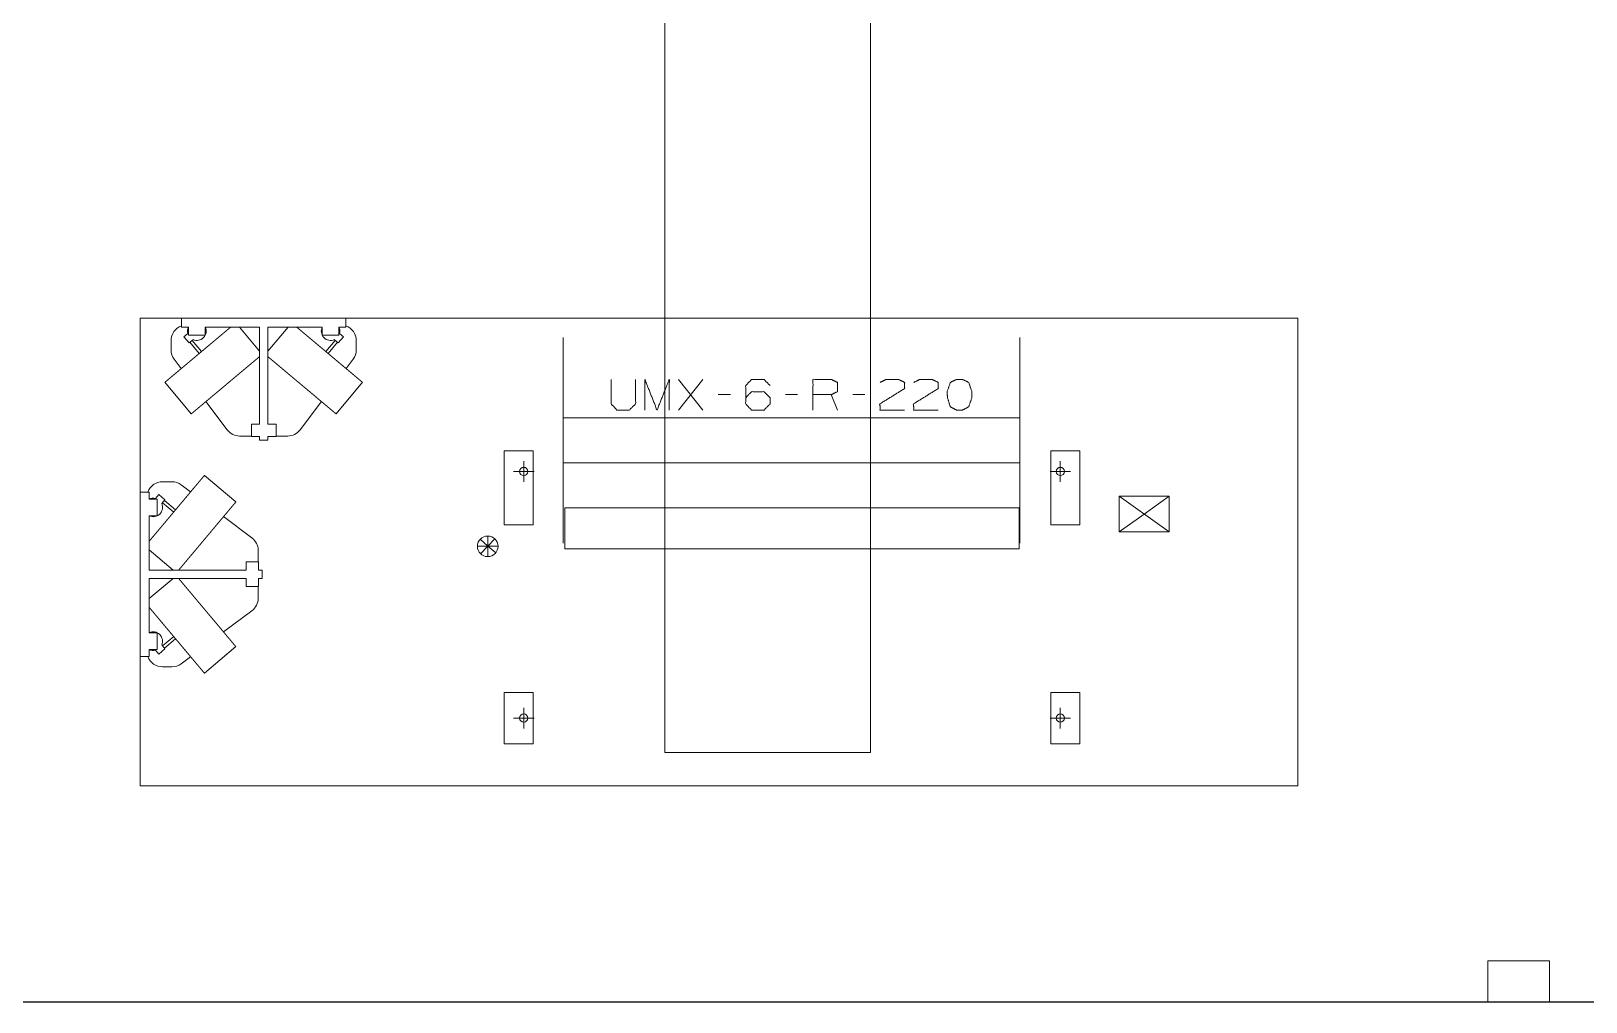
# Model space of a CAD drawing. Header units: millimetres. Extents: x 3056 to 110866, y 16649 to 58349.
# Drawn here: x 31676 to 39233, y 16649 to 21369 of the extents above; entities that cross this region are included whole.
import ezdxf

# ---------------------------------------------------------------- set-up
doc = ezdxf.new("R2010")
doc.units = ezdxf.units.MM
doc.layers.add('1', color=7, linetype='Continuous', true_color=0xffffff)

msp = doc.modelspace()

# ---------------------------------------------------------------- linework, layer by layer
at = {"layer": '1', "color": 143, "linetype": 'Continuous', "lineweight": 13}
for p, q in [((35756.5, 17862.6), (35756.5, 54613.3)), ((34756.5, 52663.3), (34756.5, 17862.6)), ((110866.5, 16649.3), (3056.5, 16649.3))]:
    msp.add_line(p, q, dxfattribs=at)
at = {"layer": '1', "color": 80, "linetype": 'Continuous', "lineweight": 13}
for p, q in [((32206.5, 17699.3), (32206.5, 19973.3)), ((32206.5, 17699.3), (32206.5, 19973.3)), ((32206.5, 19973.3), (37833.5, 19973.3)), ((32206.5, 19973.3), (37833.5, 19973.3)), ((32406.5, 19973.3), (32406.5, 19930.3)), ((33206.5, 19973.3), (33206.5, 19930.3)), ((37833.5, 19973.3), (37833.5, 17699.3)), ((37833.5, 19973.3), (37833.5, 17699.3)), ((32406.5, 19930.3), (32441.5, 19930.3)), ((32437.6, 19899.1), (32418.9, 19883.4)), ((32444.1, 19853.3), (32418.9, 19883.4)), ((32441.5, 19930.3), (32441.5, 19890.3)), ((32521.5, 19890.3), (32441.5, 19890.3)), ((32521.5, 19930.3), (32786.5, 19930.3)), ((32521.5, 19930.3), (32521.5, 19890.3)), ((32786.5, 19813.2), (32688.2, 19930.3)), ((32786.5, 19930.3), (32786.5, 19458.3)), ((32826.5, 19930.3), (32826.5, 19458.3)), ((32924.7, 19930.3), (32826.5, 19813.2)), ((32826.5, 19930.3), (33091.5, 19930.3)), ((33091.5, 19930.3), (33091.5, 19890.3)), ((33171.5, 19890.3), (33091.5, 19890.3)), ((33168.8, 19853.3), (33194.1, 19883.4)), ((33171.5, 19930.3), (33171.5, 19890.3)), ((33171.5, 19930.3), (33206.5, 19930.3)), ((33175.3, 19899.1), (33194.1, 19883.4)), ((32356.5, 19819.3), (32356.5, 19865.3)), ((32462.9, 19869), (32444.1, 19853.3)), ((32447.6, 19856.2), (32493.2, 19801.8)), ((32503.9, 19810.8), (32458.3, 19865.2)), ((33154.7, 19865.2), (33109, 19810.8)), ((33119.7, 19801.8), (33165.4, 19856.2)), ((33150.1, 19869), (33168.8, 19853.3)), ((33256.5, 19865.3), (33256.5, 19819.3)), ((32371.5, 19774.3), (32405.8, 19728.5)), ((33207.1, 19728.5), (33241.5, 19774.3)), ((32326.2, 19661.7), (32454.8, 19508.5)), ((33158.2, 19508.5), (33286.7, 19661.7)), ((34822.6, 19527), (34941.3, 19675.4)), ((34941.3, 19527), (34822.6, 19675.4)), ((35075.1, 19602), (35015.7, 19602)), ((35401.9, 19602), (35342.6, 19602)), ((35595.1, 19527), (35565.4, 19602)), ((35728.8, 19602), (35669.4, 19602)), ((32526, 19568.3), (32629.5, 19430.3)), ((32983.5, 19430.3), (33086.9, 19568.3)), ((32746.5, 19458.3), (32746.5, 19398.3)), ((32786.5, 19458.3), (32746.5, 19458.3)), ((32826.5, 19458.3), (32866.5, 19458.3)), ((32866.5, 19458.3), (32866.5, 19398.3)), ((36481.5, 19489.5), (34261.5, 19489.5)), ((32746.5, 19400.3), (32689.5, 19400.3)), ((32786.5, 19398.3), (32746.5, 19398.3)), ((32786.5, 19398.3), (32786.5, 19380.3)), ((32826.5, 19380.3), (32786.5, 19380.3)), ((32826.5, 19398.3), (32866.5, 19398.3)), ((32826.5, 19398.3), (32826.5, 19380.3)), ((32826.7, 19395.6), (32826.5, 19395.6)), ((32826.7, 19395.6), (32826.7, 19398.3)), ((32923.5, 19400.3), (32866.5, 19400.3)), ((33976, 19328.3), (33976, 18968.3)), ((34116, 19328.3), (33976, 19328.3)), ((34070.5, 19278.3), (34070.5, 19178.3)), ((34116, 18968.3), (34116, 19328.3)), ((36773, 19328.3), (36633, 19328.3)), ((36633, 19328.3), (36633, 18968.3)), ((36678.5, 19278.3), (36678.5, 19178.3)), ((36773, 18968.3), (36773, 19328.3)), ((32671.3, 19080), (32518.1, 19208.6)), ((34020.5, 19228.3), (34120.5, 19228.3)), ((34261.5, 19270.4), (36481.5, 19270.4)), ((36628.5, 19228.3), (36728.5, 19228.3)), ((32206.5, 19128.3), (32249.5, 19128.3)), ((32249.5, 19093.3), (32249.5, 19128.3)), ((32314.5, 19178.3), (32360.5, 19178.3)), ((32451.3, 19128.9), (32405.5, 19163.3)), ((32249.5, 19093.3), (32289.5, 19093.3)), ((32280.6, 19097.2), (32296.4, 19115.9)), ((32289.5, 19093.3), (32289.5, 19013.3)), ((32326.5, 19090.7), (32296.4, 19115.9)), ((32310.7, 19071.9), (32326.5, 19090.7)), ((32314.6, 19076.5), (32369, 19030.8)), ((32378, 19041.6), (32323.6, 19087.2)), ((34270.5, 19051.3), (36478.5, 19051.3)), ((34270.5, 18851.3), (34270.5, 19051.3)), ((36478.5, 19051.3), (36478.5, 18851.3)), ((36964.5, 18934.3), (36964.5, 19108.3)), ((37208.5, 18934.3), (36964.5, 19108.3)), ((36964.5, 19108.3), (37208.5, 19108.3)), ((37208.5, 19108.3), (37086.5, 19021.3)), ((37208.5, 19108.3), (37208.5, 18934.3)), ((32249.5, 19013.3), (32289.5, 19013.3)), ((32249.5, 18748.3), (32249.5, 19013.3)), ((32749.5, 18905.3), (32611.5, 19008.8)), ((36964.5, 18934.3), (37086.5, 19021.3)), ((33895.5, 18864.3), (33859.1, 18898.6)), ((33895.5, 18864.3), (33895.5, 18914.3)), ((33895.5, 18864.3), (33929.8, 18900.7)), ((33976, 18968.3), (34116, 18968.3)), ((36633, 18968.3), (36773, 18968.3)), ((37208.5, 18934.3), (36964.5, 18934.3)), ((32249.5, 18846.5), (32366.5, 18748.3)), ((32779.5, 18845.3), (32779.5, 18788.3)), ((33895.5, 18864.3), (33845.5, 18864.3)), ((33895.5, 18864.3), (33861.1, 18827.9)), ((33895.5, 18864.3), (33934.3, 18832.8)), ((33895.5, 18864.3), (33895.5, 18814.3)), ((33895.5, 18864.3), (33945.5, 18864.3)), ((36478.5, 18851.3), (34270.5, 18851.3)), ((32249.5, 18748.3), (32721.5, 18748.3)), ((32721.5, 18788.3), (32781.5, 18788.3)), ((32721.5, 18748.3), (32721.5, 18788.3)), ((32781.5, 18748.3), (32781.5, 18788.3)), ((32784.1, 18748.6), (32781.5, 18748.5)), ((32781.5, 18748.3), (32799.5, 18748.3)), ((32784.1, 18748.6), (32784.1, 18748.3)), ((32799.5, 18748.3), (32799.5, 18708.3)), ((32249.5, 18443.3), (32249.5, 18708.3)), ((32366.5, 18708.3), (32249.5, 18610.1)), ((32249.5, 18708.3), (32721.5, 18708.3)), ((32721.5, 18708.3), (32721.5, 18668.3)), ((32721.5, 18668.3), (32781.5, 18668.3)), ((32779.5, 18668.3), (32779.5, 18611.3)), ((32781.5, 18708.3), (32799.5, 18708.3)), ((32781.5, 18708.3), (32781.5, 18668.3)), ((32611.5, 18447.8), (32749.5, 18551.3)), ((32249.5, 18443.3), (32289.5, 18443.3)), ((32289.5, 18443.3), (32289.5, 18363.3)), ((32326.5, 18365.9), (32296.4, 18340.7)), ((32310.7, 18384.7), (32326.5, 18365.9)), ((32369, 18425.8), (32314.6, 18380.1)), ((32323.6, 18369.4), (32378, 18415)), ((32518.1, 18248), (32671.3, 18376.6)), ((32206.5, 18328.3), (32249.5, 18328.3)), ((32249.5, 18363.3), (32289.5, 18363.3)), ((32249.5, 18328.3), (32249.5, 18363.3)), ((32280.6, 18359.4), (32296.4, 18340.7)), ((32405.5, 18293.3), (32451.3, 18327.7)), ((32360.5, 18278.3), (32314.5, 18278.3)), ((33976, 18154.3), (33976, 17904.3)), ((34116, 18154.3), (33976, 18154.3)), ((34116, 17904.3), (34116, 18154.3)), ((36633, 18154.3), (36633, 17904.3)), ((36773, 18154.3), (36633, 18154.3)), ((36773, 17904.3), (36773, 18154.3)), ((34070.5, 18079.3), (34070.5, 17979.3)), ((36678.5, 18079.3), (36678.5, 17979.3)), ((34020.5, 18029.3), (34120.5, 18029.3)), ((36628.5, 18029.3), (36728.5, 18029.3)), ((33976, 17904.3), (34116, 17904.3)), ((36633, 17904.3), (36773, 17904.3)), ((37833.5, 17699.3), (32206.5, 17699.3)), ((37833.5, 17699.3), (32206.5, 17699.3))]:
    msp.add_line(p, q, dxfattribs=at)
at = {"layer": '1', "color": 9, "linetype": 'Continuous', "lineweight": 13}
for p, q in [((34756.5, 18649.3), (34756.5, 17862.6)), ((35756.5, 17862.6), (35756.5, 18649.3)), ((34756.5, 17862.6), (35756.5, 17862.6)), ((38756.5, 16849.3), (38756.5, 16649.3)), ((39056.5, 16849.3), (38756.5, 16849.3)), ((39056.5, 16649.3), (39056.5, 16849.3))]:
    msp.add_line(p, q, dxfattribs=at)
at = {"layer": '1', "color": 143, "linetype": 'Continuous', "lineweight": 25}
msp.add_line((3056.5, 16649.3), (110866.5, 16649.3), dxfattribs=at)
at = {"layer": '1', "color": 43, "linetype": 'Continuous', "lineweight": 13}
msp.add_line((110866.5, 16649.3), (3056.5, 16649.3), dxfattribs=at)
msp.add_line((110866.5, 16649.3), (3056.5, 16649.3), dxfattribs=at)
at = {"layer": '1', "color": 43, "linetype": 'Continuous', "lineweight": 25}
msp.add_line((3056.5, 16649.3), (110866.5, 16649.3), dxfattribs=at)
msp.add_line((3056.5, 16649.3), (110866.5, 16649.3), dxfattribs=at)
at = {"layer": '1', "color": 80, "linetype": 'Continuous', "lineweight": 13}
for centre, radius in [((34070.5, 19228.3), 20), ((36678.5, 19228.3), 20), ((33895.5, 18864.3), 50), ((34070.5, 18029.3), 20), ((36678.5, 18029.3), 20)]:
    msp.add_circle(centre, radius, dxfattribs=at)
for centre, radius, start, end in [((32431.5, 19865.3), 75, 109.47234, 180), ((32481.5, 19910.3), 45.2, 153.76834, 194.26216), ((32481.5, 19910.3), 45.2, 245.73784, 26.2321), ((33131.5, 19910.3), 45.2, 153.7679, 294.26216), ((33131.5, 19910.3), 45.2, 345.73784, 26.23166), ((33181.5, 19865.3), 75, 0, 70.52766), ((32431.5, 19819.3), 75, 180, 216.8699), ((33181.5, 19819.3), 75, 323.1301, 0), ((32689.5, 19475.3), 75, 216.8699, 270), ((32923.5, 19475.3), 75, 270, 323.1301), ((32314.5, 19103.3), 75, 90, 160.52766), ((32360.5, 19103.3), 75, 53.1301, 90), ((32269.5, 19053.3), 45.2, 75.73784, 116.23166), ((32269.5, 19053.3), 45.2, 243.7679, 24.26216), ((32704.5, 18845.3), 75, 0, 53.1301), ((32704.5, 18611.3), 75, 306.8699, 360), ((32269.5, 18403.3), 45.2, 335.73784, 116.2321), ((32314.5, 18353.3), 75, 199.47234, 270), ((32269.5, 18403.3), 45.2, 243.76834, 284.26216), ((32360.5, 18353.3), 75, 270, 306.8699)]:
    msp.add_arc(centre, radius, start, end, dxfattribs=at)
for points, knots in [([(32646.3, 19930.3), (32644.9, 19929.1), (32642.1, 19926.8), (32639.2, 19924.3), (32636.1, 19921.7), (32632.9, 19919), (32631.3, 19917.7), (32627.9, 19914.8), (32624.4, 19911.9), (32622.6, 19910.4), (32618.9, 19907.3), (32617, 19905.7), (32613.2, 19902.5), (32609.2, 19899.2), (32605.2, 19895.8), (32601.1, 19892.3), (32596.8, 19888.8), (32592.5, 19885.1), (32588.1, 19881.4), (32585.8, 19879.5), (32583.6, 19877.6), (32579, 19873.8), (32576.7, 19871.9), (32572, 19867.9), (32569.7, 19866), (32564.9, 19861.9), (32560, 19857.9), (32557.6, 19855.8), (32552.7, 19851.7), (32547.7, 19847.5), (32545.2, 19845.4), (32540.2, 19841.2), (32537.6, 19839.1), (32532.5, 19834.8), (32527.4, 19830.5), (32522.2, 19826.2), (32519.7, 19824), (32517.1, 19821.8), (32514.5, 19819.7), (32509.3, 19815.3), (32504.1, 19810.9), (32498.9, 19806.6), (32493.7, 19802.2), (32488.4, 19797.8), (32485.8, 19795.6), (32480.7, 19791.3), (32478.1, 19789.1), (32472.9, 19784.8), (32470.3, 19782.6), (32465.2, 19778.3), (32460.1, 19774), (32455, 19769.8), (32452.5, 19767.7), (32447.5, 19763.5), (32442.6, 19759.3), (32437.7, 19755.2), (32432.8, 19751.1), (32430.4, 19749.1), (32428, 19747.1), (32423.3, 19743.2), (32418.6, 19739.2), (32416.4, 19737.3), (32411.8, 19733.5), (32407.4, 19729.8), (32403, 19726.1), (32398.7, 19722.5), (32394.5, 19719), (32390.4, 19715.5), (32388.3, 19713.8), (32386.4, 19712.2), (32382.5, 19708.9), (32378.7, 19705.7), (32375, 19702.6), (32371.4, 19699.6), (32369.6, 19698.1), (32367.9, 19696.7), (32366.2, 19695.3), (32364.6, 19693.9), (32361.4, 19691.2), (32359.8, 19689.9), (32358.3, 19688.6), (32356.8, 19687.3), (32353.9, 19684.9), (32352.5, 19683.7), (32349.8, 19681.5), (32348.5, 19680.4), (32346, 19678.3), (32343.6, 19676.3), (32342.5, 19675.4), (32341.4, 19674.4), (32339.4, 19672.7), (32338.4, 19671.9), (32337.4, 19671.1), (32336.5, 19670.4), (32335.7, 19669.6), (32334, 19668.2), (32332.6, 19667), (32331.2, 19665.9), (32330.1, 19664.9), (32329.5, 19664.5), (32328.6, 19663.7), (32328.2, 19663.3), (32327.8, 19663), (32327.5, 19662.7), (32327.2, 19662.5), (32326.9, 19662.3), (32326.5, 19661.9), (32326.4, 19661.8), (32326.2, 19661.7), (32326.2, 19661.7)], [0, 0, 0.004297, 0.013098, 0.022307, 0.03192, 0.041926, 0.047027, 0.057606, 0.068551, 0.074203, 0.085685, 0.091512, 0.103511, 0.115829, 0.128471, 0.14141, 0.154647, 0.168161, 0.181947, 0.188966, 0.195989, 0.210271, 0.217527, 0.232149, 0.239514, 0.254443, 0.269566, 0.277218, 0.292594, 0.308124, 0.315932, 0.331671, 0.339598, 0.355507, 0.371518, 0.387609, 0.395669, 0.403765, 0.411859, 0.428092, 0.444356, 0.460639, 0.476916, 0.49318, 0.501303, 0.517518, 0.525612, 0.541753, 0.549779, 0.565796, 0.581723, 0.597534, 0.605412, 0.621033, 0.636511, 0.651829, 0.66697, 0.674449, 0.681924, 0.696681, 0.71122, 0.718372, 0.732564, 0.746505, 0.760185, 0.773593, 0.786716, 0.799544, 0.805881, 0.812058, 0.824255, 0.836117, 0.84764, 0.858813, 0.864307, 0.869617, 0.874929, 0.880047, 0.890096, 0.895024, 0.899757, 0.904487, 0.913542, 0.917861, 0.92629, 0.930404, 0.938192, 0.945547, 0.949003, 0.952464, 0.958926, 0.96193, 0.964937, 0.967707, 0.970483, 0.975568, 0.980179, 0.98432, 0.987981, 0.989574, 0.992511, 0.993857, 0.994964, 0.996065, 0.996924, 0.997789, 0.999016, 0.999387, 0.999881, 1, 1]), ([(33286.7, 19661.7), (33286.7, 19661.7), (33286.5, 19661.8), (33286.4, 19661.9), (33286, 19662.3), (33285.8, 19662.5), (33285.5, 19662.7), (33285.1, 19663), (33284.8, 19663.3), (33284.3, 19663.7), (33283.4, 19664.5), (33282.9, 19664.9), (33281.7, 19665.9), (33280.4, 19667), (33278.9, 19668.2), (33277.3, 19669.6), (33276.4, 19670.4), (33275.5, 19671.1), (33274.5, 19671.9), (33273.6, 19672.7), (33271.5, 19674.4), (33270.4, 19675.4), (33269.3, 19676.3), (33266.9, 19678.3), (33264.5, 19680.4), (33263.1, 19681.5), (33260.4, 19683.7), (33259.1, 19684.9), (33256.2, 19687.3), (33254.6, 19688.6), (33253.1, 19689.9), (33251.6, 19691.2), (33248.3, 19693.9), (33246.7, 19695.3), (33245, 19696.7), (33243.3, 19698.1), (33241.5, 19699.6), (33238, 19702.6), (33234.3, 19705.7), (33230.5, 19708.9), (33226.6, 19712.2), (33224.6, 19713.8), (33222.6, 19715.5), (33218.5, 19719), (33214.3, 19722.5), (33210, 19726.1), (33205.6, 19729.8), (33201.1, 19733.5), (33196.6, 19737.3), (33194.3, 19739.2), (33189.6, 19743.2), (33184.9, 19747.1), (33182.5, 19749.1), (33180.1, 19751.1), (33175.3, 19755.2), (33170.4, 19759.3), (33165.4, 19763.5), (33160.4, 19767.7), (33157.9, 19769.8), (33152.8, 19774), (33147.7, 19778.3), (33142.6, 19782.6), (33140, 19784.8), (33134.9, 19789.1), (33132.3, 19791.3), (33127.1, 19795.6), (33124.5, 19797.8), (33119.3, 19802.2), (33114.1, 19806.6), (33108.9, 19810.9), (33103.7, 19815.3), (33098.5, 19819.7), (33095.9, 19821.8), (33093.3, 19824), (33090.7, 19826.2), (33085.5, 19830.5), (33080.4, 19834.8), (33075.3, 19839.1), (33072.8, 19841.2), (33067.8, 19845.4), (33065.3, 19847.5), (33060.3, 19851.7), (33055.4, 19855.8), (33052.9, 19857.9), (33048.1, 19861.9), (33043.3, 19866), (33040.9, 19867.9), (33036.3, 19871.9), (33033.9, 19873.8), (33029.4, 19877.6), (33027.1, 19879.5), (33024.9, 19881.4), (33020.4, 19885.1), (33016.1, 19888.8), (33011.9, 19892.3), (33007.7, 19895.8), (33003.7, 19899.2), (32999.8, 19902.5), (32995.9, 19905.7), (32994, 19907.3), (32990.4, 19910.4), (32986.8, 19913.3), (32985.1, 19914.8), (32983.4, 19916.2), (32980, 19919), (32976.8, 19921.7), (32973.8, 19924.3), (32970.8, 19926.8), (32968, 19929.1), (32966.6, 19930.3)], [0, 0, 0.000119, 0.000613, 0.000984, 0.002211, 0.003076, 0.003935, 0.005036, 0.006143, 0.007489, 0.010426, 0.012019, 0.01568, 0.019821, 0.024432, 0.029517, 0.032293, 0.035063, 0.03807, 0.041074, 0.047536, 0.050997, 0.054453, 0.061808, 0.069596, 0.07371, 0.082139, 0.086458, 0.095513, 0.100243, 0.104976, 0.109904, 0.119953, 0.125071, 0.130383, 0.135693, 0.141187, 0.15236, 0.163883, 0.175745, 0.187942, 0.194119, 0.200456, 0.213284, 0.226407, 0.239815, 0.253495, 0.267436, 0.281628, 0.28878, 0.303324, 0.318076, 0.325551, 0.33303, 0.348171, 0.363489, 0.378967, 0.394588, 0.402466, 0.418277, 0.434204, 0.450221, 0.458247, 0.474388, 0.482482, 0.498697, 0.50682, 0.523084, 0.539361, 0.555644, 0.571908, 0.588141, 0.596235, 0.604331, 0.612391, 0.628482, 0.644493, 0.660402, 0.668329, 0.684068, 0.691876, 0.707406, 0.722782, 0.730434, 0.745557, 0.760486, 0.767851, 0.782473, 0.789729, 0.804011, 0.811034, 0.818053, 0.831839, 0.845353, 0.85859, 0.871533, 0.884171, 0.896489, 0.908488, 0.914315, 0.925797, 0.936923, 0.942399, 0.947684, 0.958074, 0.96808, 0.977693, 0.986902, 0.995703, 1, 1]), ([(34261.5, 19879.9), (34261.5, 19879.8), (34261.5, 19879.5), (34261.5, 19879.3), (34261.5, 19878.6), (34261.5, 19877.8), (34261.5, 19876.8), (34261.5, 19875.5), (34261.5, 19874.1), (34261.5, 19872.4), (34261.5, 19870.6), (34261.5, 19868.5), (34261.5, 19866.2), (34261.5, 19863.8), (34261.5, 19861.1), (34261.5, 19858.2), (34261.5, 19855.1), (34261.5, 19851.9), (34261.5, 19848.4), (34261.5, 19844.7), (34261.5, 19840.9), (34261.5, 19836.8), (34261.5, 19832.6), (34261.5, 19828.2), (34261.5, 19823.6), (34261.5, 19818.8), (34261.5, 19813.8), (34261.5, 19808.6), (34261.5, 19803.3), (34261.5, 19797.8), (34261.5, 19792.1), (34261.5, 19789.2), (34261.5, 19783.3), (34261.5, 19777.1), (34261.5, 19770.9), (34261.5, 19764.4), (34261.5, 19761.1), (34261.5, 19754.4), (34261.5, 19747.6), (34261.5, 19740.6), (34261.5, 19733.5), (34261.5, 19726.2), (34261.5, 19722.5), (34261.5, 19715), (34261.5, 19707.4), (34261.5, 19699.6), (34261.5, 19691.7), (34261.5, 19683.7), (34261.5, 19675.5), (34261.5, 19667.2), (34261.5, 19663), (34261.5, 19654.5), (34261.5, 19645.9), (34261.5, 19637.3), (34261.5, 19628.5), (34261.5, 19619.6), (34261.5, 19610.6), (34261.5, 19601.5), (34261.5, 19592.3), (34261.5, 19583), (34261.5, 19573.6), (34261.5, 19564.2), (34261.5, 19554.7), (34261.5, 19545.1), (34261.5, 19535.4), (34261.5, 19530.6), (34261.5, 19520.8), (34261.5, 19511), (34261.5, 19501.1), (34261.5, 19491.2), (34261.5, 19481.2), (34261.5, 19471.2), (34261.5, 19461.2), (34261.5, 19451.1), (34261.5, 19441), (34261.5, 19430.9), (34261.5, 19420.7), (34261.5, 19410.5), (34261.5, 19400.3), (34261.5, 19390.1), (34261.5, 19379.9)], [0, 0, 0.000209, 0.000833, 0.001352, 0.002601, 0.004262, 0.006339, 0.008829, 0.011734, 0.015047, 0.018772, 0.022905, 0.027443, 0.032388, 0.037732, 0.043479, 0.049625, 0.056166, 0.063098, 0.070421, 0.078131, 0.086225, 0.0947, 0.10355, 0.112773, 0.122367, 0.132323, 0.142645, 0.153321, 0.164348, 0.175723, 0.181499, 0.193389, 0.205613, 0.218167, 0.23105, 0.237649, 0.251007, 0.264678, 0.278654, 0.292931, 0.307501, 0.314859, 0.329858, 0.345138, 0.36069, 0.37651, 0.392588, 0.408919, 0.425495, 0.433903, 0.450836, 0.467995, 0.485378, 0.502973, 0.520776, 0.538779, 0.556971, 0.575352, 0.593907, 0.612629, 0.631515, 0.650554, 0.669739, 0.689059, 0.698754, 0.718267, 0.737899, 0.757637, 0.777478, 0.797411, 0.81743, 0.837522, 0.857683, 0.877905, 0.898175, 0.91849, 0.938839, 0.959212, 0.979601, 1, 1]), ([(36481.5, 19379.9), (36481.5, 19390.1), (36481.5, 19400.3), (36481.5, 19410.5), (36481.5, 19420.7), (36481.5, 19430.9), (36481.5, 19441), (36481.5, 19451.1), (36481.5, 19461.2), (36481.5, 19471.2), (36481.5, 19481.2), (36481.5, 19491.2), (36481.5, 19501.1), (36481.5, 19511), (36481.5, 19520.8), (36481.5, 19530.6), (36481.5, 19540.3), (36481.5, 19549.9), (36481.5, 19559.4), (36481.5, 19568.9), (36481.5, 19573.6), (36481.5, 19583), (36481.5, 19592.3), (36481.5, 19601.5), (36481.5, 19610.6), (36481.5, 19619.6), (36481.5, 19628.5), (36481.5, 19637.3), (36481.5, 19645.9), (36481.5, 19654.5), (36481.5, 19663), (36481.5, 19671.3), (36481.5, 19679.6), (36481.5, 19687.7), (36481.5, 19695.6), (36481.5, 19703.5), (36481.5, 19711.2), (36481.5, 19718.8), (36481.5, 19726.2), (36481.5, 19733.5), (36481.5, 19740.6), (36481.5, 19744.2), (36481.5, 19751.1), (36481.5, 19757.8), (36481.5, 19764.4), (36481.5, 19770.9), (36481.5, 19777.1), (36481.5, 19783.3), (36481.5, 19786.2), (36481.5, 19792.1), (36481.5, 19797.8), (36481.5, 19803.3), (36481.5, 19808.6), (36481.5, 19813.8), (36481.5, 19816.3), (36481.5, 19821.2), (36481.5, 19825.9), (36481.5, 19830.4), (36481.5, 19832.6), (36481.5, 19836.8), (36481.5, 19840.9), (36481.5, 19844.7), (36481.5, 19848.4), (36481.5, 19851.9), (36481.5, 19855.1), (36481.5, 19856.7), (36481.5, 19859.7), (36481.5, 19862.5), (36481.5, 19865), (36481.5, 19867.4), (36481.5, 19869.6), (36481.5, 19871.5), (36481.5, 19872.4), (36481.5, 19874.1), (36481.5, 19875.5), (36481.5, 19876.8), (36481.5, 19877.8), (36481.5, 19878.6), (36481.5, 19879.3), (36481.5, 19879.7), (36481.5, 19879.9), (36481.5, 19879.9)], [0, 0, 0.020399, 0.040788, 0.061161, 0.08151, 0.101825, 0.122095, 0.142317, 0.162478, 0.18257, 0.202589, 0.222522, 0.242363, 0.262101, 0.281733, 0.301246, 0.320635, 0.339889, 0.359002, 0.377968, 0.387371, 0.406093, 0.424648, 0.443029, 0.461221, 0.479224, 0.497027, 0.514622, 0.532005, 0.549164, 0.566097, 0.582792, 0.599246, 0.61545, 0.631399, 0.647086, 0.6625, 0.67764, 0.692499, 0.707069, 0.721346, 0.728411, 0.742235, 0.75575, 0.76895, 0.781833, 0.794387, 0.806611, 0.812556, 0.824277, 0.835652, 0.846679, 0.857355, 0.867677, 0.872746, 0.882522, 0.891931, 0.900969, 0.9053, 0.913775, 0.921869, 0.929579, 0.936902, 0.943834, 0.950375, 0.953547, 0.959492, 0.965041, 0.970187, 0.974928, 0.979265, 0.983194, 0.984953, 0.988266, 0.991171, 0.993661, 0.995738, 0.997399, 0.998648, 0.999479, 0.999897, 1, 1]), ([(32786.5, 19786.8), (32784.4, 19785.1), (32782.2, 19783.2), (32779.9, 19781.3), (32777.4, 19779.2), (32776.1, 19778.1), (32773.4, 19775.8), (32772, 19774.7), (32769.1, 19772.2), (32766.1, 19769.7), (32764.5, 19768.4), (32761.3, 19765.7), (32758, 19762.9), (32756.3, 19761.5), (32752.8, 19758.5), (32751, 19757), (32747.3, 19753.9), (32745.4, 19752.4), (32741.6, 19749.1), (32739.6, 19747.5), (32735.6, 19744.1), (32733.6, 19742.4), (32729.4, 19739), (32725.2, 19735.4), (32720.9, 19731.8), (32716.5, 19728.1), (32714.2, 19726.2), (32712, 19724.3), (32707.4, 19720.5), (32702.8, 19716.6), (32700.4, 19714.6), (32695.6, 19710.6), (32690.8, 19706.6), (32686, 19702.5), (32683.5, 19700.4), (32678.6, 19696.3), (32673.6, 19692.1), (32668.5, 19687.9), (32663.5, 19683.6), (32658.4, 19679.3), (32653.2, 19675), (32650.6, 19672.8), (32645.5, 19668.5), (32642.9, 19666.3), (32640.3, 19664.1), (32637.7, 19662), (32632.5, 19657.6), (32629.9, 19655.4), (32624.7, 19651), (32619.5, 19646.7), (32614.3, 19642.3), (32611.7, 19640.1), (32606.5, 19635.8), (32603.9, 19633.6), (32598.8, 19629.3), (32596.2, 19627.1), (32591.1, 19622.9), (32586, 19618.6), (32581, 19614.4), (32578.5, 19612.3), (32573.5, 19608.1), (32571, 19606), (32566.1, 19601.9), (32561.3, 19597.8), (32556.5, 19593.8), (32551.8, 19589.9), (32547.1, 19586), (32542.5, 19582.1), (32538, 19578.3), (32533.6, 19574.6), (32529.3, 19571), (32525, 19567.4), (32520.9, 19564), (32516.8, 19560.6), (32512.9, 19557.2), (32509, 19554), (32505.3, 19550.9), (32501.7, 19547.8), (32499.9, 19546.4), (32496.5, 19543.5), (32493.1, 19540.7), (32491.5, 19539.3), (32489.9, 19538), (32486.8, 19535.4), (32485.3, 19534.1), (32482.4, 19531.7), (32481, 19530.5), (32478.3, 19528.2), (32477, 19527.1), (32474.5, 19525.1), (32473.4, 19524.1), (32472.2, 19523.1), (32471.1, 19522.2), (32468.9, 19520.4), (32467.9, 19519.5), (32466.9, 19518.7), (32465.1, 19517.1), (32463.4, 19515.7), (32461.8, 19514.4), (32461.1, 19513.8), (32460.4, 19513.2), (32459.8, 19512.7), (32458.6, 19511.7), (32458.1, 19511.3), (32457.6, 19510.8), (32457.2, 19510.5), (32456.4, 19509.8), (32455.7, 19509.3), (32455.5, 19509.1), (32455.3, 19508.9), (32455.1, 19508.7), (32455, 19508.6), (32454.8, 19508.5), (32454.8, 19508.5)], [0, 0, 0.006206, 0.012844, 0.01991, 0.027395, 0.031349, 0.039453, 0.043603, 0.052311, 0.061406, 0.066149, 0.075811, 0.085852, 0.090959, 0.101535, 0.106996, 0.118084, 0.123711, 0.135294, 0.141242, 0.153295, 0.159396, 0.171889, 0.184666, 0.197715, 0.211021, 0.217798, 0.224573, 0.238356, 0.252363, 0.259472, 0.273787, 0.288288, 0.30296, 0.310343, 0.325258, 0.340319, 0.355501, 0.3708, 0.386202, 0.40169, 0.409469, 0.425054, 0.432862, 0.44069, 0.448521, 0.464211, 0.472061, 0.487764, 0.503462, 0.519137, 0.526963, 0.542581, 0.550364, 0.565889, 0.573633, 0.589043, 0.604349, 0.619538, 0.627074, 0.64207, 0.64953, 0.664302, 0.678905, 0.693327, 0.70755, 0.721572, 0.735371, 0.748938, 0.762255, 0.775319, 0.788113, 0.800626, 0.812846, 0.824765, 0.836362, 0.847641, 0.858584, 0.863882, 0.8743, 0.884358, 0.889293, 0.894042, 0.903357, 0.907913, 0.916646, 0.920811, 0.928939, 0.932902, 0.940416, 0.943959, 0.947505, 0.950836, 0.957285, 0.960399, 0.963299, 0.96887, 0.973996, 0.97867, 0.98089, 0.98289, 0.984885, 0.988411, 0.989944, 0.991475, 0.992776, 0.995142, 0.997035, 0.997864, 0.998456, 0.99905, 0.999403, 0.999881, 1, 1]), ([(33158.2, 19508.5), (33158.1, 19508.5), (33158, 19508.6), (33157.9, 19508.7), (33157.7, 19508.9), (33157.5, 19509.1), (33157.2, 19509.3), (33156.6, 19509.8), (33155.8, 19510.5), (33155.4, 19510.8), (33154.8, 19511.3), (33154.3, 19511.7), (33153.2, 19512.7), (33152.5, 19513.2), (33151.8, 19513.8), (33151.1, 19514.4), (33149.6, 19515.7), (33147.9, 19517.1), (33146, 19518.7), (33145, 19519.5), (33144, 19520.4), (33141.9, 19522.2), (33140.8, 19523.1), (33139.6, 19524.1), (33138.4, 19525.1), (33135.9, 19527.1), (33134.6, 19528.2), (33131.9, 19530.5), (33130.5, 19531.7), (33127.6, 19534.1), (33126.1, 19535.4), (33123, 19538), (33121.5, 19539.3), (33119.8, 19540.7), (33116.5, 19543.5), (33113, 19546.4), (33111.3, 19547.8), (33107.6, 19550.9), (33103.9, 19554), (33100.1, 19557.2), (33096.1, 19560.6), (33092, 19564), (33087.9, 19567.4), (33083.7, 19571), (33079.3, 19574.6), (33074.9, 19578.3), (33070.4, 19582.1), (33065.8, 19586), (33061.2, 19589.9), (33056.5, 19593.8), (33051.7, 19597.8), (33046.8, 19601.9), (33041.9, 19606), (33039.5, 19608.1), (33034.5, 19612.3), (33032, 19614.4), (33026.9, 19618.6), (33021.9, 19622.9), (33016.8, 19627.1), (33014.2, 19629.3), (33009, 19633.6), (33006.5, 19635.8), (33001.3, 19640.1), (32998.7, 19642.3), (32993.5, 19646.7), (32988.3, 19651), (32983.1, 19655.4), (32980.5, 19657.6), (32975.3, 19662), (32972.7, 19664.1), (32970.1, 19666.3), (32967.5, 19668.5), (32962.3, 19672.8), (32959.7, 19675), (32954.6, 19679.3), (32949.5, 19683.6), (32944.4, 19687.9), (32939.4, 19692.1), (32934.4, 19696.3), (32929.4, 19700.4), (32927, 19702.5), (32922.1, 19706.6), (32917.3, 19710.6), (32912.5, 19714.6), (32910.2, 19716.6), (32905.5, 19720.5), (32901, 19724.3), (32898.7, 19726.2), (32896.5, 19728.1), (32892.1, 19731.8), (32887.7, 19735.4), (32883.5, 19739), (32879.3, 19742.4), (32877.3, 19744.1), (32873.3, 19747.5), (32871.4, 19749.1), (32867.5, 19752.4), (32865.6, 19753.9), (32862, 19757), (32860.2, 19758.5), (32856.6, 19761.5), (32855, 19762.9), (32851.6, 19765.7), (32848.4, 19768.4), (32846.8, 19769.7), (32843.8, 19772.2), (32840.9, 19774.7), (32839.6, 19775.8), (32836.9, 19778.1), (32835.6, 19779.2), (32833.1, 19781.3), (32830.7, 19783.2), (32828.5, 19785.1), (32826.5, 19786.8)], [0, 0, 0.000119, 0.000597, 0.00095, 0.001544, 0.002136, 0.002965, 0.004858, 0.007224, 0.008525, 0.010056, 0.011589, 0.015115, 0.01711, 0.01911, 0.02133, 0.026004, 0.03113, 0.036701, 0.039601, 0.042715, 0.049164, 0.052495, 0.056041, 0.059584, 0.067098, 0.071061, 0.079189, 0.083354, 0.092087, 0.096643, 0.105958, 0.110707, 0.115642, 0.1257, 0.136118, 0.141416, 0.152359, 0.163638, 0.175235, 0.187154, 0.199374, 0.211887, 0.224681, 0.237745, 0.251062, 0.264629, 0.278428, 0.29245, 0.306673, 0.321095, 0.335698, 0.35047, 0.35793, 0.372926, 0.380462, 0.395651, 0.410957, 0.426367, 0.434111, 0.449636, 0.457419, 0.473037, 0.480863, 0.496538, 0.512236, 0.527939, 0.535789, 0.551479, 0.55931, 0.567138, 0.574946, 0.590531, 0.59831, 0.613798, 0.6292, 0.644499, 0.659681, 0.674742, 0.689657, 0.69704, 0.711717, 0.726213, 0.740528, 0.747637, 0.761644, 0.775427, 0.782202, 0.788979, 0.802285, 0.815334, 0.828111, 0.840604, 0.846705, 0.858758, 0.864706, 0.876289, 0.881916, 0.893004, 0.898465, 0.909041, 0.914148, 0.924189, 0.933851, 0.938594, 0.947689, 0.956397, 0.960547, 0.968651, 0.972605, 0.98009, 0.987156, 0.993794, 1, 1]), ([(34495.7, 19675.4), (34495.7, 19556.7), (34523.8, 19527), (34583.2, 19527), (34614.4, 19556.7), (34614.4, 19675.4)], [0, 0, 0.311784, 0.419154, 0.575046, 0.688216, 1, 1]), ([(34659.1, 19527), (34659.1, 19675.4), (34718.5, 19527), (34777.9, 19675.4), (34777.9, 19527)], [0, 0, 0.240728, 0.5, 0.759272, 1, 1]), ([(35149.4, 19586.4), (35177.6, 19616.1), (35238.5, 19616.1), (35268.2, 19586.4), (35268.2, 19556.7), (35238.5, 19527), (35177.6, 19527), (35149.4, 19556.7), (35149.4, 19645.7), (35177.6, 19675.4), (35238.5, 19675.4), (35268.2, 19645.7)], [0, 0, 0.074327, 0.18508, 0.26139, 0.315347, 0.391657, 0.50241, 0.576737, 0.73861, 0.812938, 0.92369, 1, 1]), ([(35476.3, 19527), (35476.3, 19675.4), (35565.4, 19675.4), (35595.1, 19661.4), (35595.1, 19616.1), (35565.4, 19602), (35476.3, 19602)], [0, 0, 0.339228, 0.542768, 0.617837, 0.721391, 0.79646, 1, 1]), ([(35803.2, 19661.4), (35831.3, 19675.4), (35892.3, 19675.4), (35921.9, 19661.4), (35921.9, 19631.7), (35801.6, 19556.7), (35803.2, 19527), (35921.9, 19527)], [0, 0, 0.070636, 0.20752, 0.281309, 0.347998, 0.666471, 0.733252, 1, 1]), ([(35966.6, 19661.4), (35994.8, 19675.4), (36055.7, 19675.4), (36085.4, 19661.4), (36085.4, 19631.7), (35965.1, 19556.7), (35966.6, 19527), (36085.4, 19527)], [0, 0, 0.070635, 0.207523, 0.281312, 0.348, 0.666469, 0.733249, 1, 1]), ([(36203.5, 19527), (36233.2, 19542.6), (36248.8, 19586.4), (36248.8, 19616.1), (36233.2, 19661.4), (36203.5, 19675.4), (36173.8, 19675.4), (36144.1, 19661.4), (36128.5, 19616.1), (36130.1, 19586.4), (36144.1, 19542.6), (36173.8, 19527), (36203.5, 19527)], [0, 0, 0.076268, 0.181886, 0.249379, 0.358348, 0.433028, 0.500524, 0.575204, 0.684173, 0.75176, 0.856236, 0.932504, 1, 1]), ([(34261.5, 19379.9), (34261.5, 19374.8), (34261.5, 19364.6), (34261.5, 19354.5), (34261.5, 19344.3), (34261.5, 19334.1), (34261.5, 19324), (34261.5, 19313.8), (34261.5, 19303.7), (34261.5, 19293.7), (34261.5, 19283.7), (34261.5, 19273.7), (34261.5, 19263.7), (34261.5, 19253.8), (34261.5, 19244), (34261.5, 19234.2), (34261.5, 19224.5), (34261.5, 19214.8), (34261.5, 19205.2), (34261.5, 19195.7), (34261.5, 19186.3), (34261.5, 19176.9), (34261.5, 19167.6), (34261.5, 19158.4), (34261.5, 19149.3), (34261.5, 19140.3), (34261.5, 19131.4), (34261.5, 19122.6), (34261.5, 19113.9), (34261.5, 19105.4), (34261.5, 19096.9), (34261.5, 19088.5), (34261.5, 19080.3), (34261.5, 19072.2), (34261.5, 19064.2), (34261.5, 19056.4), (34261.5, 19048.7), (34261.5, 19041.1), (34261.5, 19033.7), (34261.5, 19030), (34261.5, 19022.8), (34261.5, 19015.7), (34261.5, 19012.3), (34261.5, 19005.5), (34261.5, 18998.8), (34261.5, 18992.3), (34261.5, 18989), (34261.5, 18982.8), (34261.5, 18976.6), (34261.5, 18970.7), (34261.5, 18964.9), (34261.5, 18959.3), (34261.5, 18953.9), (34261.5, 18948.6), (34261.5, 18943.6), (34261.5, 18938.7), (34261.5, 18934), (34261.5, 18929.5), (34261.5, 18925.1), (34261.5, 18921), (34261.5, 18917), (34261.5, 18913.3), (34261.5, 18909.7), (34261.5, 18908), (34261.5, 18904.8), (34261.5, 18901.7), (34261.5, 18898.8), (34261.5, 18896.1), (34261.5, 18893.7), (34261.5, 18891.4), (34261.5, 18889.3), (34261.5, 18887.5), (34261.5, 18885.8), (34261.5, 18884.4), (34261.5, 18883.1), (34261.5, 18882.1), (34261.5, 18881.2), (34261.5, 18880.6), (34261.5, 18880.2), (34261.5, 18880), (34261.5, 18879.9)], [0, 0, 0.0102, 0.030594, 0.050975, 0.071334, 0.091665, 0.111958, 0.132204, 0.152395, 0.172524, 0.19258, 0.212553, 0.232442, 0.252232, 0.271917, 0.291489, 0.310941, 0.330261, 0.349446, 0.368485, 0.387368, 0.406093, 0.424648, 0.443026, 0.461221, 0.479224, 0.497027, 0.514622, 0.532003, 0.549164, 0.566097, 0.582792, 0.599246, 0.61545, 0.631399, 0.647083, 0.6625, 0.67764, 0.692499, 0.699857, 0.714282, 0.728408, 0.735322, 0.74899, 0.762349, 0.77539, 0.78183, 0.794387, 0.806611, 0.818501, 0.83005, 0.841253, 0.852106, 0.862605, 0.872743, 0.88252, 0.891928, 0.900967, 0.909632, 0.917916, 0.925819, 0.933336, 0.940463, 0.943834, 0.950375, 0.956518, 0.962265, 0.967612, 0.972555, 0.977095, 0.981228, 0.984951, 0.988266, 0.991168, 0.993661, 0.995738, 0.997399, 0.998648, 0.999479, 0.999894, 1, 1]), ([(36481.5, 18879.9), (36481.5, 18880), (36481.5, 18880.4), (36481.5, 18880.6), (36481.5, 18881.2), (36481.5, 18882.1), (36481.5, 18883.1), (36481.5, 18884.4), (36481.5, 18885.8), (36481.5, 18887.5), (36481.5, 18889.3), (36481.5, 18891.4), (36481.5, 18893.7), (36481.5, 18896.1), (36481.5, 18898.8), (36481.5, 18901.7), (36481.5, 18904.8), (36481.5, 18908), (36481.5, 18911.5), (36481.5, 18915.2), (36481.5, 18919), (36481.5, 18923.1), (36481.5, 18927.3), (36481.5, 18931.7), (36481.5, 18936.3), (36481.5, 18941.1), (36481.5, 18946.1), (36481.5, 18951.3), (36481.5, 18956.6), (36481.5, 18962.1), (36481.5, 18967.8), (36481.5, 18973.7), (36481.5, 18979.7), (36481.5, 18985.9), (36481.5, 18992.3), (36481.5, 18995.5), (36481.5, 19002.1), (36481.5, 19008.8), (36481.5, 19015.7), (36481.5, 19022.8), (36481.5, 19030), (36481.5, 19037.4), (36481.5, 19044.9), (36481.5, 19052.5), (36481.5, 19060.3), (36481.5, 19068.2), (36481.5, 19076.2), (36481.5, 19084.4), (36481.5, 19092.7), (36481.5, 19101.1), (36481.5, 19109.6), (36481.5, 19118.3), (36481.5, 19127), (36481.5, 19135.9), (36481.5, 19144.8), (36481.5, 19153.9), (36481.5, 19163), (36481.5, 19172.2), (36481.5, 19181.6), (36481.5, 19186.3), (36481.5, 19195.7), (36481.5, 19205.2), (36481.5, 19214.8), (36481.5, 19224.5), (36481.5, 19229.3), (36481.5, 19239.1), (36481.5, 19244), (36481.5, 19253.8), (36481.5, 19263.7), (36481.5, 19273.7), (36481.5, 19283.7), (36481.5, 19293.7), (36481.5, 19303.7), (36481.5, 19313.8), (36481.5, 19324), (36481.5, 19329), (36481.5, 19339.2), (36481.5, 19349.4), (36481.5, 19359.6), (36481.5, 19369.7), (36481.5, 19379.9)], [0, 0, 0.000209, 0.000833, 0.001352, 0.002601, 0.004262, 0.006339, 0.008832, 0.011734, 0.015049, 0.018772, 0.022905, 0.027445, 0.032388, 0.037735, 0.043482, 0.049625, 0.056166, 0.0631, 0.070424, 0.078134, 0.086228, 0.0947, 0.103553, 0.112776, 0.122367, 0.132326, 0.142645, 0.153321, 0.164348, 0.175726, 0.187444, 0.199501, 0.211891, 0.22461, 0.23105, 0.244253, 0.257768, 0.271592, 0.285718, 0.300143, 0.314859, 0.329861, 0.345141, 0.360693, 0.376512, 0.392588, 0.408919, 0.425497, 0.442312, 0.459361, 0.476633, 0.494122, 0.511826, 0.52973, 0.54783, 0.566118, 0.584586, 0.603228, 0.612632, 0.631515, 0.650554, 0.669739, 0.689059, 0.698754, 0.718269, 0.728083, 0.747768, 0.767558, 0.787447, 0.80742, 0.827476, 0.847605, 0.867796, 0.888042, 0.898178, 0.918493, 0.938839, 0.959212, 0.979603, 1, 1]), ([(32518.1, 19208.6), (32518.1, 19208.5), (32518, 19208.5), (32517.9, 19208.4), (32517.8, 19208.2), (32517.7, 19208.1), (32517.5, 19207.9), (32517.3, 19207.6), (32517, 19207.3), (32516.7, 19207), (32516.4, 19206.6), (32516.1, 19206.2), (32515.3, 19205.2), (32514.9, 19204.7), (32513.9, 19203.5), (32512.8, 19202.2), (32511.5, 19200.7), (32510.8, 19199.9), (32510.2, 19199.1), (32509.4, 19198.2), (32508.7, 19197.3), (32507.1, 19195.4), (32505.3, 19193.3), (32503.5, 19191.1), (32502.5, 19190), (32501.5, 19188.8), (32500.4, 19187.5), (32499.4, 19186.3), (32498.3, 19185), (32496, 19182.3), (32494.9, 19180.9), (32493.6, 19179.4), (32492.4, 19178), (32489.9, 19175), (32488.6, 19173.4), (32485.9, 19170.2), (32484.5, 19168.5), (32481.6, 19165.1), (32478.7, 19161.6), (32475.6, 19158), (32474.1, 19156.1), (32472.5, 19154.2), (32469.3, 19150.4), (32467.6, 19148.4), (32465.9, 19146.4), (32462.5, 19142.4), (32459.1, 19138.2), (32457.3, 19136.1), (32453.7, 19131.8), (32451.9, 19129.6), (32448.1, 19125.2), (32444.4, 19120.7), (32442.4, 19118.4), (32440.5, 19116.1), (32436.6, 19111.5), (32432.6, 19106.7), (32428.6, 19102), (32424.6, 19097.1), (32422.5, 19094.7), (32420.5, 19092.2), (32416.3, 19087.2), (32412.1, 19082.2), (32410, 19079.7), (32405.7, 19074.7), (32403.6, 19072.1), (32399.3, 19067), (32397.2, 19064.4), (32392.8, 19059.3), (32390.7, 19056.7), (32386.3, 19051.5), (32382, 19046.3), (32377.6, 19041.1), (32375.4, 19038.5), (32373.2, 19035.9), (32371, 19033.3), (32368.8, 19030.7), (32366.7, 19028.1), (32364.5, 19025.5), (32360.1, 19020.3), (32357.9, 19017.7), (32353.6, 19012.5), (32351.4, 19009.9), (32347.1, 19004.8), (32345, 19002.2), (32342.8, 18999.7), (32338.6, 18994.6), (32334.3, 18989.6), (32330.1, 18984.6), (32326, 18979.6), (32323.9, 18977.2), (32321.9, 18974.7), (32319.9, 18972.3), (32317.8, 18969.9), (32313.8, 18965.1), (32311.8, 18962.8), (32309.9, 18960.4), (32306, 18955.8), (32302.1, 18951.2), (32300.2, 18948.9), (32296.5, 18944.5), (32294.6, 18942.3), (32292.8, 18940.1), (32289.2, 18935.8), (32287.5, 18933.7), (32285.7, 18931.6), (32282.3, 18927.5), (32278.9, 18923.5), (32275.7, 18919.7), (32272.5, 18915.9), (32270.9, 18914), (32267.9, 18910.4), (32264.9, 18906.9), (32262.1, 18903.5), (32260.7, 18901.9), (32259.4, 18900.2), (32256.7, 18897.1), (32254.2, 18894.1), (32251.8, 18891.2), (32250.6, 18889.8), (32249.5, 18888.4)], [0, 0, 0.000122, 0.000245, 0.000614, 0.000984, 0.001598, 0.002213, 0.003074, 0.003933, 0.005036, 0.006143, 0.007487, 0.010429, 0.012017, 0.01568, 0.019819, 0.02443, 0.026976, 0.029517, 0.032291, 0.035066, 0.041074, 0.047537, 0.054451, 0.058127, 0.061808, 0.065702, 0.069598, 0.073708, 0.082139, 0.08646, 0.090986, 0.095514, 0.104974, 0.109904, 0.119953, 0.125074, 0.135693, 0.146686, 0.158034, 0.163883, 0.169727, 0.18176, 0.18794, 0.194121, 0.206793, 0.219771, 0.226405, 0.239815, 0.246586, 0.260403, 0.274472, 0.281628, 0.288781, 0.303319, 0.318076, 0.333028, 0.348171, 0.355831, 0.363487, 0.378967, 0.394591, 0.402465, 0.418279, 0.426211, 0.442188, 0.450221, 0.466319, 0.474386, 0.490578, 0.506816, 0.523084, 0.531223, 0.539364, 0.547503, 0.555646, 0.563776, 0.571908, 0.588141, 0.596233, 0.612394, 0.620454, 0.636507, 0.644489, 0.652472, 0.668332, 0.68407, 0.699676, 0.715138, 0.722785, 0.730434, 0.737993, 0.745554, 0.760488, 0.767854, 0.775216, 0.789731, 0.804014, 0.811032, 0.824947, 0.831839, 0.838598, 0.851973, 0.858588, 0.86506, 0.877852, 0.890332, 0.902489, 0.914315, 0.92014, 0.931447, 0.942397, 0.952976, 0.958076, 0.963173, 0.972984, 0.982399, 0.991405, 0.995703, 1, 1]), ([(32671.3, 19080), (32671.3, 19080), (32671.2, 19079.9), (32671.1, 19079.8), (32670.9, 19079.5), (32670.7, 19079.3), (32670.2, 19078.7), (32669.7, 19078), (32669.3, 19077.6), (32668.9, 19077.2), (32668.5, 19076.7), (32667.6, 19075.6), (32666.5, 19074.3), (32665.4, 19072.9), (32664.7, 19072.2), (32663.4, 19070.6), (32662.6, 19069.7), (32661.1, 19067.8), (32659.4, 19065.8), (32658.5, 19064.8), (32656.7, 19062.6), (32654.7, 19060.2), (32653.7, 19059), (32651.5, 19056.4), (32650.4, 19055.1), (32649.3, 19053.7), (32648.1, 19052.4), (32645.7, 19049.5), (32644.4, 19047.9), (32643.1, 19046.4), (32640.5, 19043.3), (32639.1, 19041.6), (32636.3, 19038.3), (32633.4, 19034.9), (32631.9, 19033.1), (32630.4, 19031.3), (32628.9, 19029.5), (32625.8, 19025.7), (32622.5, 19021.9), (32619.2, 19017.9), (32617.5, 19015.9), (32615.8, 19013.9), (32612.3, 19009.7), (32608.8, 19005.5), (32605.1, 19001.1), (32603.3, 18998.9), (32599.5, 18994.5), (32597.6, 18992.2), (32593.8, 18987.7), (32589.9, 18983), (32587.9, 18980.6), (32583.9, 18975.9), (32579.9, 18971.1), (32577.9, 18968.7), (32573.8, 18963.8), (32569.6, 18958.8), (32567.5, 18956.3), (32565.4, 18953.8), (32561.2, 18948.8), (32556.9, 18943.7), (32554.8, 18941.1), (32552.6, 18938.6), (32548.3, 18933.4), (32546.2, 18930.9), (32544, 18928.3), (32541.8, 18925.7), (32539.6, 18923.1), (32537.5, 18920.5), (32533.1, 18915.3), (32530.9, 18912.7), (32526.5, 18907.5), (32524.4, 18904.9), (32520, 18899.7), (32515.6, 18894.5), (32511.3, 18889.3), (32509.1, 18886.7), (32506.9, 18884.1), (32502.6, 18879), (32498.3, 18873.9), (32494, 18868.8), (32489.8, 18863.7), (32487.7, 18861.2), (32483.5, 18856.2), (32479.3, 18851.2), (32477.3, 18848.8), (32473.2, 18843.9), (32471.2, 18841.5), (32467.2, 18836.7), (32463.2, 18832), (32461.3, 18829.7), (32459.3, 18827.4), (32455.5, 18822.8), (32451.7, 18818.3), (32448, 18813.9), (32446.2, 18811.7), (32444.4, 18809.6), (32440.8, 18805.3), (32437.3, 18801.2), (32435.6, 18799.2), (32433.9, 18797.1), (32430.6, 18793.2), (32427.4, 18789.3), (32424.3, 18785.6), (32422.7, 18783.8), (32421.2, 18782), (32419.8, 18780.2), (32416.9, 18776.8), (32415.4, 18775.1), (32412.7, 18771.8), (32410.1, 18768.7), (32408.8, 18767.2), (32406.3, 18764.2), (32405.1, 18762.8), (32402.8, 18760), (32401.7, 18758.7), (32400.6, 18757.4), (32399.6, 18756.1), (32397.5, 18753.7), (32396.5, 18752.6), (32395.6, 18751.5), (32393.8, 18749.3), (32393, 18748.3)], [0, 0, 0.000121, 0.000236, 0.000596, 0.001542, 0.002136, 0.003793, 0.005922, 0.007224, 0.008522, 0.010056, 0.013354, 0.017112, 0.02133, 0.023555, 0.028458, 0.031132, 0.036703, 0.042717, 0.045829, 0.052493, 0.059584, 0.063344, 0.071058, 0.075022, 0.07919, 0.083356, 0.092085, 0.096645, 0.101202, 0.110706, 0.115642, 0.125704, 0.136118, 0.141418, 0.146887, 0.15236, 0.163635, 0.175235, 0.187153, 0.193264, 0.199371, 0.211886, 0.224681, 0.237742, 0.2444, 0.257847, 0.264628, 0.278429, 0.292445, 0.29956, 0.313885, 0.328396, 0.335695, 0.350467, 0.365392, 0.372927, 0.380459, 0.39565, 0.410956, 0.418661, 0.426364, 0.441856, 0.449635, 0.457415, 0.465225, 0.473036, 0.480862, 0.496537, 0.504385, 0.52009, 0.527938, 0.543636, 0.559307, 0.574944, 0.582753, 0.590532, 0.606055, 0.621495, 0.636847, 0.652092, 0.65968, 0.674738, 0.689658, 0.697038, 0.711715, 0.719008, 0.733418, 0.747635, 0.754636, 0.76164, 0.775424, 0.788977, 0.802282, 0.808807, 0.81533, 0.828107, 0.840605, 0.846703, 0.852803, 0.864702, 0.876285, 0.88754, 0.893002, 0.898461, 0.903752, 0.914146, 0.919257, 0.929109, 0.938592, 0.943138, 0.952042, 0.956392, 0.9647, 0.968651, 0.9726, 0.976343, 0.983623, 0.987154, 0.990476, 0.996895, 1, 1]), ([(32393, 18708.3), (32394.7, 18706.2), (32395.6, 18705.1), (32396.5, 18704), (32398.5, 18701.7), (32399.6, 18700.4), (32400.6, 18699.2), (32402.8, 18696.6), (32405.1, 18693.8), (32406.3, 18692.4), (32408.8, 18689.4), (32410.1, 18687.9), (32412.7, 18684.8), (32414.1, 18683.1), (32416.9, 18679.8), (32419.8, 18676.3), (32422.8, 18672.8), (32424.3, 18671), (32425.9, 18669.1), (32429, 18665.3), (32430.7, 18663.4), (32432.3, 18661.4), (32434, 18659.4), (32437.4, 18655.4), (32440.9, 18651.2), (32442.6, 18649.1), (32446.2, 18644.8), (32448, 18642.6), (32451.8, 18638.2), (32453.6, 18636), (32455.5, 18633.7), (32459.4, 18629.2), (32461.3, 18626.8), (32465.3, 18622.1), (32467.2, 18619.8), (32469.2, 18617.4), (32471.2, 18615), (32473.3, 18612.6), (32475.3, 18610.2), (32479.4, 18605.2), (32481.5, 18602.8), (32483.6, 18600.3), (32487.8, 18595.3), (32489.9, 18592.8), (32494.1, 18587.7), (32496.3, 18585.2), (32500.6, 18580.1), (32504.9, 18574.9), (32509.2, 18569.8), (32511.4, 18567.2), (32515.7, 18562), (32520.1, 18556.8), (32524.5, 18551.6), (32526.7, 18548.9)], [0, 0, 0.012932, 0.019844, 0.026764, 0.041476, 0.04928, 0.057081, 0.073539, 0.090842, 0.09992, 0.118464, 0.127939, 0.147693, 0.157958, 0.178872, 0.200539, 0.22293, 0.234314, 0.246038, 0.269841, 0.281907, 0.294303, 0.306703, 0.332131, 0.358168, 0.371485, 0.398385, 0.411977, 0.439711, 0.453827, 0.467952, 0.496679, 0.51127, 0.540675, 0.55549, 0.5705, 0.585513, 0.600718, 0.615925, 0.64668, 0.662226, 0.677764, 0.709141, 0.724959, 0.756721, 0.772665, 0.804755, 0.837018, 0.86943, 0.885707, 0.918286, 0.950937, 0.983641, 1, 1]), ([(32249.5, 18568.2), (32250.6, 18566.8), (32251.8, 18565.4), (32254.2, 18562.5), (32256.7, 18559.5), (32259.4, 18556.4), (32260.8, 18554.7), (32263.5, 18551.4), (32266.4, 18547.9), (32267.9, 18546.2), (32271, 18542.5), (32274.1, 18538.8), (32275.7, 18536.9), (32279, 18533), (32282.3, 18529), (32285.8, 18524.9), (32289.3, 18520.7), (32292.9, 18516.4), (32294.7, 18514.2), (32296.6, 18512), (32300.3, 18507.5), (32302.2, 18505.3), (32304.1, 18503), (32308, 18498.4), (32310, 18496), (32313.9, 18491.3), (32318, 18486.5), (32322, 18481.7), (32324.1, 18479.2), (32328.2, 18474.3), (32332.4, 18469.3), (32336.6, 18464.3), (32340.9, 18459.2), (32345.2, 18454.1), (32349.5, 18449), (32351.6, 18446.4), (32353.8, 18443.8), (32358.2, 18438.6), (32360.3, 18436), (32362.5, 18433.4), (32366.9, 18428.2), (32369.1, 18425.6), (32373.5, 18420.4)], [0, 0, 0.009318, 0.01864, 0.03819, 0.058625, 0.079918, 0.090992, 0.113536, 0.136903, 0.148785, 0.17333, 0.198633, 0.211664, 0.238058, 0.265149, 0.292925, 0.321344, 0.350386, 0.365054, 0.380027, 0.410228, 0.425474, 0.440974, 0.472236, 0.487998, 0.519971, 0.552401, 0.585226, 0.60184, 0.635225, 0.66895, 0.702973, 0.737276, 0.771815, 0.806567, 0.823985, 0.841494, 0.876564, 0.894136, 0.911749, 0.947017, 0.964669, 1, 1]), ([(32526.7, 18548.9), (32528.9, 18546.3), (32531, 18543.7), (32533.2, 18541.1), (32535.4, 18538.5), (32539.8, 18533.4), (32544.1, 18528.2), (32546.3, 18525.6), (32550.6, 18520.4), (32552.7, 18517.9), (32554.9, 18515.3), (32559.2, 18510.2), (32563.4, 18505.2), (32565.5, 18502.7), (32569.7, 18497.7), (32571.8, 18495.2), (32573.9, 18492.7), (32575.9, 18490.3), (32580, 18485.4), (32582, 18483), (32586, 18478.2), (32588, 18475.9), (32591.9, 18471.2), (32593.9, 18468.8), (32595.8, 18466.6), (32599.6, 18462), (32601.5, 18459.8), (32605.2, 18455.4), (32607, 18453.2), (32610.6, 18448.9), (32614.1, 18444.7), (32615.9, 18442.7), (32619.3, 18438.6), (32622.6, 18434.7), (32625.8, 18430.8), (32628.9, 18427.1), (32630.5, 18425.3), (32632, 18423.4), (32634.9, 18419.9), (32637.8, 18416.5), (32640.5, 18413.3), (32643.2, 18410.1), (32644.4, 18408.6), (32646.9, 18405.7), (32649.3, 18402.8), (32650.4, 18401.4), (32651.5, 18400.1), (32653.7, 18397.6), (32654.7, 18396.3), (32655.7, 18395.2), (32656.7, 18394), (32658.6, 18391.8), (32659.4, 18390.7), (32660.3, 18389.7), (32661.1, 18388.7), (32661.9, 18387.8), (32663.4, 18386), (32664.1, 18385.2), (32664.8, 18384.4), (32665.4, 18383.7), (32666.5, 18382.3), (32667.1, 18381.6), (32667.6, 18381), (32668.1, 18380.4), (32668.9, 18379.4), (32669.3, 18379), (32669.7, 18378.6), (32669.9, 18378.2), (32670.2, 18377.8), (32670.5, 18377.6), (32670.7, 18377.3), (32670.9, 18377.1), (32671, 18376.9), (32671.1, 18376.8), (32671.2, 18376.7), (32671.3, 18376.6), (32671.3, 18376.6)], [0, 0, 0.0151, 0.030203, 0.045286, 0.060377, 0.090493, 0.120533, 0.135495, 0.165356, 0.180254, 0.195062, 0.224601, 0.253927, 0.26853, 0.297502, 0.31185, 0.326202, 0.340405, 0.368638, 0.382681, 0.410413, 0.424086, 0.451246, 0.464718, 0.477989, 0.504298, 0.517333, 0.542945, 0.555506, 0.580367, 0.604686, 0.616718, 0.64021, 0.663118, 0.685429, 0.70711, 0.717619, 0.728136, 0.74851, 0.768196, 0.787185, 0.805448, 0.81422, 0.831369, 0.847775, 0.855776, 0.8634, 0.878237, 0.885456, 0.892268, 0.899087, 0.911899, 0.917884, 0.923877, 0.929445, 0.935015, 0.945299, 0.950007, 0.954723, 0.958992, 0.967109, 0.970937, 0.974333, 0.977723, 0.983616, 0.986115, 0.988619, 0.99066, 0.992705, 0.9943, 0.995897, 0.997037, 0.998172, 0.998857, 0.999545, 0.999767, 1, 1]), ([(32373.5, 18420.4), (32375.6, 18417.8), (32380, 18412.6), (32384.4, 18407.4), (32386.6, 18404.8), (32390.9, 18399.6), (32395.2, 18394.5), (32397.4, 18391.9), (32401.7, 18386.8), (32403.8, 18384.2), (32405.9, 18381.7), (32410.2, 18376.6), (32412.3, 18374.1), (32416.5, 18369.1), (32418.6, 18366.6), (32420.6, 18364.2), (32424.7, 18359.3), (32426.8, 18356.9), (32430.8, 18352), (32434.8, 18347.3), (32436.8, 18344.9), (32440.7, 18340.3), (32444.5, 18335.7), (32448.3, 18331.2), (32452, 18326.8), (32453.8, 18324.6), (32455.6, 18322.5), (32459.2, 18318.2), (32460.9, 18316.2), (32464.4, 18312.1), (32467.7, 18308.1), (32469.4, 18306.1), (32471, 18304.2), (32472.6, 18302.3), (32474.2, 18300.4), (32475.7, 18298.5), (32478.8, 18294.9), (32480.2, 18293.1), (32481.7, 18291.4), (32484.6, 18288), (32487.3, 18284.7), (32488.6, 18283.1), (32490, 18281.6), (32492.5, 18278.5), (32494.9, 18275.6), (32497.2, 18272.9), (32498.3, 18271.6), (32499.4, 18270.3), (32500.5, 18269), (32502.5, 18266.6), (32504.4, 18264.3), (32505.3, 18263.2), (32506.2, 18262.2), (32507.1, 18261.2), (32507.9, 18260.2), (32508.7, 18259.2), (32510.2, 18257.5), (32510.9, 18256.6), (32511.5, 18255.8), (32512.2, 18255.1), (32512.8, 18254.4), (32513.9, 18253), (32514.4, 18252.5), (32514.9, 18251.9), (32515.7, 18250.9), (32516.1, 18250.4), (32516.4, 18250), (32516.7, 18249.6), (32517, 18249.3), (32517.5, 18248.7), (32517.7, 18248.5), (32517.8, 18248.3), (32517.9, 18248.2), (32518, 18248.1), (32518.1, 18248.1), (32518.1, 18248)], [0, 0, 0.0151, 0.045298, 0.075435, 0.0905, 0.120541, 0.150468, 0.165363, 0.195069, 0.209877, 0.224601, 0.253927, 0.26853, 0.297502, 0.31185, 0.326207, 0.354603, 0.368646, 0.39655, 0.424094, 0.437766, 0.464726, 0.491257, 0.51734, 0.542953, 0.555506, 0.568068, 0.592662, 0.604694, 0.628466, 0.651666, 0.663126, 0.674273, 0.685429, 0.696268, 0.70711, 0.728143, 0.738323, 0.74851, 0.768196, 0.787185, 0.796317, 0.805456, 0.822985, 0.839766, 0.855783, 0.8634, 0.87102, 0.878237, 0.892272, 0.905493, 0.911899, 0.917892, 0.923881, 0.929452, 0.93502, 0.945303, 0.950015, 0.954723, 0.959, 0.96327, 0.970944, 0.974333, 0.97773, 0.983623, 0.986119, 0.988619, 0.990668, 0.992713, 0.995902, 0.997037, 0.998177, 0.998865, 0.999545, 0.999779, 1, 1])]:
    msp.add_open_spline(points, degree=1, knots=knots, dxfattribs=at)

doc.saveas('drawing.dxf')
